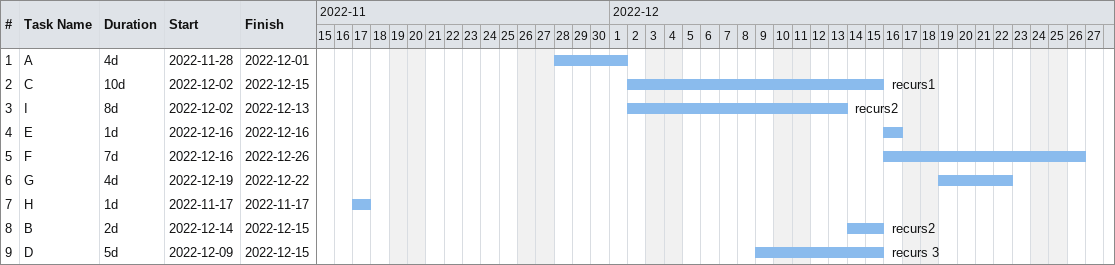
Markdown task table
| ID | Task | Duration | Start | Finish | Resources |
|---|---|---|---|---|---|
| 1 | A | 4d | 2022-11-28 | 2022-12-01 |  |
| 2 | C | 10d | 2022-12-02 | 2022-12-15 | recurs1 |
| 3 | I | 8d | 2022-12-02 | 2022-12-13 | recurs2 |
| 4 | E | 1d | 2022-12-16 | 2022-12-16 |  |
| 5 | F | 7d | 2022-12-16 | 2022-12-26 |  |
| 6 | G | 4d | 2022-12-19 | 2022-12-22 |  |
| 7 | H | 1d | 2022-11-17 | 2022-11-17 |  |
| 8 | B | 2d | 2022-12-14 | 2022-12-15 | recurs2 |
| 9 | D | 5d | 2022-12-09 | 2022-12-15 | recurs 3 |
